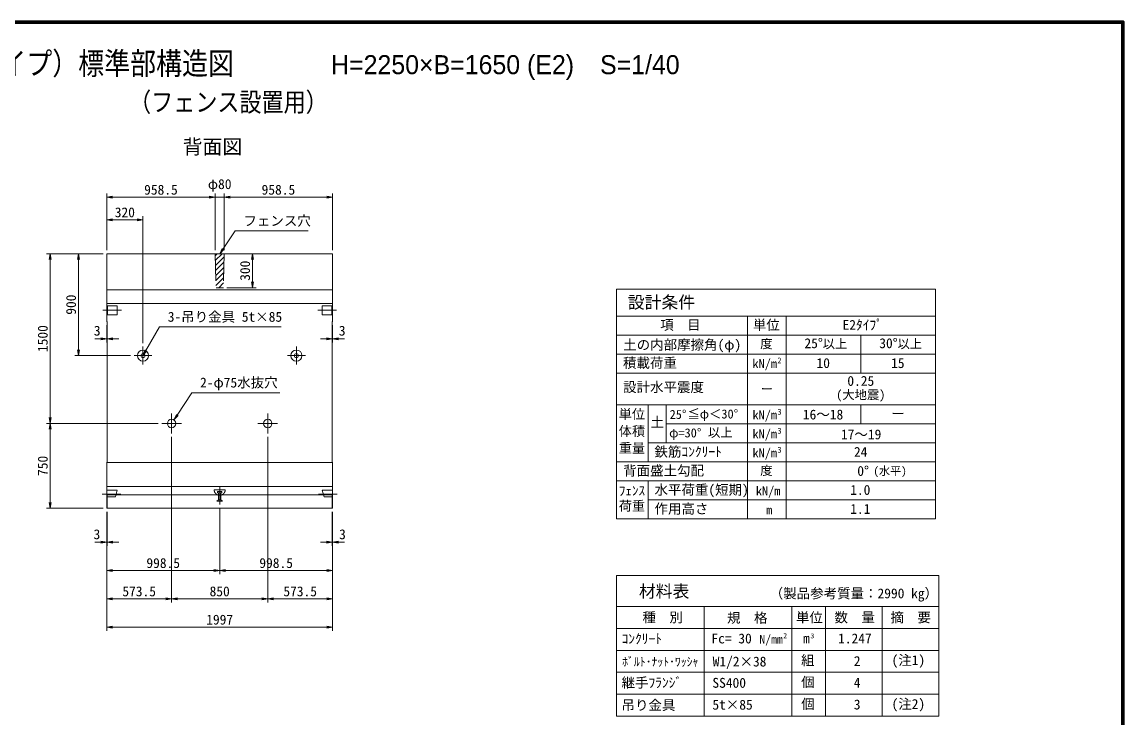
# Model space of a CAD drawing. Units: millimetres at full size, sheet at 1:40. Extents: x 124888 to 140688, y 10657 to 21690.
# Drawn here: x 130954 to 140688, y 15538 to 21690 of the extents above; entities that cross this region are included whole.
import ezdxf
from ezdxf.enums import TextEntityAlignment as Align

# ---------------------------------------------------------------- set-up
doc = ezdxf.new("R2010")
doc.units = ezdxf.units.MM
doc.header["$LTSCALE"] = 40
doc.linetypes.add('CHAIN', pattern=[18.5, 12, -1.5, 3.5, -1.5])
doc.linetypes.add('DASHED', pattern=[7.5, 6, -1.5])
for name, color, linetype, lineweight in [('01図枠', 1, 'Continuous', 70), ('0_2', 3, 'Continuous', 13), ('中心', 6, 'CHAIN', 9), ('外形線', 7, 'Continuous', 13), ('寸法', 2, 'Continuous', 9), ('細線', 4, 'Continuous', 9)]:
    doc.layers.add(name, color=color, linetype=linetype, lineweight=lineweight)
doc.layers.add('文字', color=7, linetype='Continuous')
doc.styles.add('ＭＳ ゴシック', font='')
doc.styles.add('ＭＳ Ｐゴシック', font='')
doc.styles.get('ＭＳ ゴシック').set_extended_font_data('MS Gothic')
doc.styles.get('ＭＳ Ｐゴシック').set_extended_font_data('MS PGothic')

# ---------------------------------------------------------------- blocks, each defined once
blk = doc.blocks.new('open_arrow')
at = {"color": 0, "linetype": 'Continuous', "lineweight": -2}
blk.add_lwpolyline([(7.5, 1.25), (0, 0), (7.5, -1.25)], dxfattribs=at)

msp = doc.modelspace()

# ---------------------------------------------------------------- hatches: boundary and pattern name
at = {"layer": '細線'}
h = msp.add_hatch(dxfattribs=at)
h.set_pattern_fill('USER', color=256, style=0, pattern_type=2)
h.set_pattern_definition([(45, (6979.75, 14457.51), (-22.45064, 22.45064), [])])
h.paths.add_polyline_path([(132741.35, 19641.75), (132661.35, 19641.75), (132668.85, 19341.75), (132733.85, 19341.75)])

# ---------------------------------------------------------------- linework, layer by layer
at = {"layer": '01図枠'}
msp.add_lwpolyline([(124887.54, 10809.99), (140687.54, 10809.99), (140687.54, 21689.99), (124887.54, 21689.99)], close=True, dxfattribs=at)
at = {"layer": '0_2'}
for centre in [(132022.85, 18741.75), (133379.85, 18741.75)]:
    msp.add_circle(centre, 49, dxfattribs=at)
at = {"layer": '中心'}
for p, q in [((131833.85, 19141.75), (131668.85, 19141.75)), ((133568.85, 19141.75), (133733.85, 19141.75)), ((132022.85, 18820.75), (132022.85, 18662.75)), ((133379.85, 18820.75), (133379.85, 18662.75)), ((132101.85, 18741.75), (131943.85, 18741.75)), ((133300.85, 18741.75), (133458.85, 18741.75)), ((132276.35, 18054.25), (132276.35, 18229.25)), ((133126.35, 18054.25), (133126.35, 18229.25)), ((132188.85, 18141.75), (132363.85, 18141.75)), ((133038.85, 18141.75), (133213.85, 18141.75)), ((132701.35, 17585.87), (132701.35, 17425.87)), ((131827.85, 17517.87), (131662.85, 17517.87)), ((133574.85, 17517.87), (133739.85, 17517.87))]:
    msp.add_line(p, q, dxfattribs=at)
at = {"layer": '外形線'}
for p, q in [((131702.85, 19641.75), (133699.85, 19641.75)), ((131702.85, 19641.75), (131702.85, 19041.75)), ((133699.85, 19641.75), (133699.85, 19041.75)), ((131705.85, 19038.75), (131702.85, 19041.75)), ((131705.85, 19038.75), (131705.85, 17799.75)), ((133696.85, 19038.75), (133699.85, 19041.75)), ((133696.85, 19038.75), (133696.85, 17799.75)), ((131705.85, 17799.75), (131702.85, 17796.75)), ((131702.85, 17796.75), (131702.85, 17391.75)), ((133696.85, 17799.75), (133699.85, 17796.75)), ((133699.85, 17796.75), (133699.85, 17391.75)), ((131702.85, 17511.75), (133699.85, 17511.75)), ((131702.85, 17391.75), (133699.85, 17391.75))]:
    msp.add_line(p, q, dxfattribs=at)
at = {"layer": '外形線', "linetype": 'DASHED'}
for p, q in [((132661.35, 19641.75), (132668.85, 19341.75)), ((132741.35, 19641.75), (132733.85, 19341.75)), ((132668.85, 19341.75), (132733.85, 19341.75))]:
    msp.add_line(p, q, dxfattribs=at)
at = {"layer": '外形線'}
for centre in [(132276.35, 18141.75), (133126.35, 18141.75)]:
    msp.add_circle(centre, 37.5, dxfattribs=at)
at = {"layer": '寸法'}
for p, q in [((131702.85, 19673.75), (131702.85, 20173.75)), ((132661.35, 19673.75), (132661.35, 20173.75)), ((132661.35, 19673.75), (132661.35, 20173.75)), ((132741.35, 19673.75), (132741.35, 20173.75)), ((132741.35, 19673.75), (132741.35, 20173.75)), ((133699.85, 19673.75), (133699.85, 20173.75)), ((131702.85, 20141.75), (132661.35, 20141.75)), ((132845.35, 20141.75), (132557.35, 20141.75)), ((133699.85, 20141.75), (132741.35, 20141.75)), ((131702.85, 19673.75), (131702.85, 19973.75)), ((132022.85, 18852.75), (132022.85, 19973.75)), ((132022.85, 19941.75), (131702.85, 19941.75)), ((131670.85, 19641.75), (131170.85, 19641.75)), ((131202.85, 18141.75), (131202.85, 19641.75)), ((131670.85, 19641.75), (131420.85, 19641.75)), ((131452.85, 19641.75), (131452.85, 18741.75)), ((132773.35, 19641.75), (133023.35, 19641.75)), ((132991.35, 19641.75), (132991.35, 19341.75)), ((132765.85, 19341.75), (133023.35, 19341.75)), ((131702.85, 19009.75), (131702.85, 18858.61)), ((131705.85, 19006.75), (131705.85, 18858.61)), ((133696.85, 19006.75), (133696.85, 18858.61)), ((133699.85, 19009.75), (133699.85, 18858.61)), ((131598.85, 18890.61), (131809.85, 18890.61)), ((133803.85, 18890.61), (133592.85, 18890.61)), ((131911.85, 18741.75), (131420.85, 18741.75)), ((132156.85, 18141.75), (131170.85, 18141.75)), ((132156.85, 18141.75), (131170.85, 18141.75)), ((131202.85, 17391.75), (131202.85, 18141.75)), ((132276.35, 18022.25), (132276.35, 16559.75)), ((132276.35, 18022.25), (132276.35, 16559.75)), ((133126.35, 18022.25), (133126.35, 16559.75)), ((133126.35, 18022.25), (133126.35, 16559.75)), ((131670.85, 17391.75), (131170.85, 17391.75)), ((131702.85, 17359.75), (131702.85, 16309.75)), ((131702.85, 17359.75), (131702.85, 16559.75)), ((131702.85, 17359.75), (131702.85, 17059.75)), ((131702.85, 17359.75), (131702.85, 16809.75)), ((131705.85, 17359.75), (131705.85, 17059.75)), ((132701.35, 17393.87), (132701.35, 16809.75)), ((132701.35, 17393.87), (132701.35, 16809.75)), ((133696.85, 17359.75), (133696.85, 17059.75)), ((133699.85, 17359.75), (133699.85, 16309.75)), ((133699.85, 17359.75), (133699.85, 16559.75)), ((133699.85, 17359.75), (133699.85, 17059.75)), ((133699.85, 17359.75), (133699.85, 16809.75)), ((131598.85, 17091.75), (131809.85, 17091.75)), ((133803.85, 17091.75), (133592.85, 17091.75)), ((131702.85, 16841.75), (132701.35, 16841.75)), ((132701.35, 16841.75), (133699.85, 16841.75)), ((131702.85, 16591.75), (132276.35, 16591.75)), ((132276.35, 16591.75), (133126.35, 16591.75)), ((133126.35, 16591.75), (133699.85, 16591.75)), ((131702.85, 16341.75), (133699.85, 16341.75))]:
    msp.add_line(p, q, dxfattribs=at)
at = {"layer": '寸法', "color": 3}
for p, q in [((136208.66, 17802.01), (136208.66, 19329.39)), ((136208.66, 19329.39), (139028.66, 19329.39)), ((139028.66, 17298.01), (139028.66, 19329.39)), ((136208.66, 17298.01), (136208.66, 19090.01)), ((136208.66, 19090.01), (139028.66, 19090.01)), ((137368.66, 17298.01), (137368.66, 19090.01)), ((137708.66, 17298.01), (137708.66, 19090.01)), ((136208.66, 18922.01), (139028.66, 18922.01)), ((138368.66, 18586.01), (138368.66, 18922.01)), ((136208.66, 18754.01), (139028.66, 18754.01)), ((136208.66, 18586.01), (139028.66, 18586.01)), ((136208.66, 18306.01), (139028.66, 18306.01)), ((136488.66, 17802.01), (136488.66, 18306.01)), ((136648.66, 17970.01), (136648.66, 18306.01)), ((138368.66, 18138.01), (138368.66, 18306.01)), ((136648.66, 18138.01), (139028.66, 18138.01)), ((136488.66, 17970.01), (139028.66, 17970.01)), ((136208.66, 17802.01), (139028.66, 17802.01)), ((136208.66, 17634.01), (139028.66, 17634.01)), ((136488.66, 17298.01), (136488.66, 17634.01)), ((136488.66, 17466.01), (139028.66, 17466.01)), ((136208.66, 17298.01), (139028.66, 17298.01)), ((136208.66, 15555.75), (136208.66, 16798.01)), ((136208.66, 16798.01), (139058.66, 16798.01)), ((139058.66, 15555.75), (139058.66, 16798.01)), ((136208.66, 16522.63), (139058.66, 16522.63)), ((136983.66, 15555.75), (136983.66, 16522.63)), ((137758.66, 15555.75), (137758.66, 16522.63)), ((138058.66, 15555.75), (138058.66, 16522.63)), ((138058.66, 15749.13), (138058.66, 16522.63)), ((138558.66, 15555.75), (138558.66, 16522.63)), ((136208.66, 16329.26), (139058.66, 16329.26)), ((136208.66, 16135.88), (139058.66, 16135.88)), ((136208.66, 15942.51), (139058.66, 15942.51)), ((136208.66, 15749.13), (139058.66, 15749.13)), ((136208.66, 15555.75), (139058.66, 15555.75))]:
    msp.add_line(p, q, dxfattribs=at)
at = {"layer": '寸法', "color": 3, "linetype": 'DASHED'}
for p, q in [((132652.3, 17555.87), (132750.4, 17555.87)), ((132683.35, 17540.87), (132719.35, 17540.87)), ((132683.35, 17528.87), (132683.35, 17540.87)), ((132719.35, 17528.87), (132683.35, 17528.87)), ((132691.3, 17528.87), (132691.3, 17467.53)), ((132711.33, 17528.87), (132711.33, 17467.53)), ((132719.35, 17540.87), (132719.35, 17528.87)), ((132676.3, 17455.87), (132691.3, 17467.53)), ((132726.33, 17455.87), (132676.3, 17455.87)), ((132691.3, 17467.53), (132711.33, 17467.53)), ((132711.33, 17467.53), (132726.33, 17455.87))]:
    msp.add_line(p, q, dxfattribs=at)
at = {"layer": '寸法'}
for points in [[(132701.35, 19641.75), (132730.75, 19684.64), (132839.3, 19843.05), (133482.92, 19843.05)], [(132022.85, 18741.75), (132049.05, 18786.67), (132170.28, 18994.55), (133246.34, 18994.55)], [(132297.05, 18173.02), (132325.74, 18216.39), (132456.11, 18413.41), (133233.75, 18413.41)]]:
    msp.add_lwpolyline(points, dxfattribs=at)
at = {"layer": '寸法', "color": 3}
for centre in [(132022.85, 18741.75), (133379.85, 18741.75)]:
    msp.add_circle(centre, 18, dxfattribs=at)
at = {"layer": '寸法', "color": 3, "linetype": 'DASHED'}
msp.add_arc((132701.35, 17555.87), 49.05, 180, 0, dxfattribs=at)
at = {"layer": '細線'}
for p, q in [((131702.85, 19321.75), (133699.85, 19321.75)), ((131702.85, 19201.75), (133699.85, 19201.75)), ((131708.85, 19101.75), (131708.85, 19181.75)), ((131793.85, 19181.75), (131708.85, 19181.75)), ((131793.85, 19101.75), (131793.85, 19181.75)), ((133608.85, 19101.75), (133608.85, 19181.75)), ((133608.85, 19181.75), (133693.85, 19181.75)), ((133693.85, 19101.75), (133693.85, 19181.75)), ((131793.85, 19101.75), (131708.85, 19101.75)), ((133608.85, 19101.75), (133693.85, 19101.75)), ((131702.85, 17796.75), (133699.85, 17796.75)), ((131702.85, 17585.01), (133699.85, 17585.01)), ((131705.85, 17391.75), (131705.85, 17511.75)), ((133696.85, 17391.75), (133696.85, 17511.75))]:
    msp.add_line(p, q, dxfattribs=at)
at = {"layer": '細線', "linetype": 'DASHED'}
for p, q in [((131702.85, 17492.87), (131702.85, 17552.87)), ((131702.85, 17552.87), (131793.85, 17552.87)), ((131778.85, 17492.87), (131793.85, 17552.87)), ((133623.85, 17492.87), (133608.85, 17552.87)), ((133699.85, 17552.87), (133608.85, 17552.87)), ((133699.85, 17492.87), (133699.85, 17552.87)), ((131702.85, 17492.87), (131778.85, 17492.87)), ((133699.85, 17492.87), (133623.85, 17492.87))]:
    msp.add_line(p, q, dxfattribs=at)

# ---------------------------------------------------------------- block references
at = {"layer": '寸法', "xscale": 6.93, "yscale": 6.93}
for p in [(131702.85, 20141.75), (132741.35, 20141.75), (132741.35, 20141.75), (131702.85, 19941.75), (131705.85, 18890.61), (133699.85, 18890.61), (131705.85, 17091.75), (133699.85, 17091.75), (131702.85, 16841.75), (132701.35, 16841.75), (131702.85, 16591.75), (132276.35, 16591.75), (133126.35, 16591.75), (131702.85, 16341.75)]:
    msp.add_blockref('open_arrow', p, dxfattribs=at)
for p, rotation in [((132661.35, 20141.75), 180), ((132661.35, 20141.75), 180), ((133699.85, 20141.75), 180), ((132022.85, 19941.75), 180), ((132701.35, 19641.75), 55.6), ((131202.85, 19641.75), 270), ((131452.85, 19641.75), 270), ((132991.35, 19641.75), 270), ((132991.35, 19341.75), 90), ((131702.85, 18890.61), 180), ((133696.85, 18890.61), 180), ((131452.85, 18741.75), 90), ((132022.85, 18741.75), 59.8), ((132297.05, 18173.02), 56.5), ((131202.85, 18141.75), 90), ((131202.85, 18141.75), 270), ((131202.85, 17391.75), 90), ((131702.85, 17091.75), 180), ((133696.85, 17091.75), 180), ((132701.35, 16841.75), 180), ((133699.85, 16841.75), 180), ((132276.35, 16591.75), 180), ((133126.35, 16591.75), 180), ((133699.85, 16591.75), 180), ((133699.85, 16341.75), 180)]:
    msp.add_blockref('open_arrow', p, dxfattribs=dict(at, rotation=rotation))

# ---------------------------------------------------------------- texts
at = {"layer": '寸法', "style": 'ＭＳ ゴシック'}
for s, p in [('958.5', (132182.1, 20207.75)), ('φ80', (132701.35, 20257.22)), ('958.5', (133220.6, 20207.75)), ('320', (131862.85, 20007.75)), ('3', (131618.47, 18962.05)), ('3', (133784.24, 18962.05)), ('3', (131616, 17162.18)), ('3', (133786.7, 17162.18)), ('998.5', (132202.1, 16907.75)), ('998.5', (133200.6, 16907.75)), ('573.5', (131989.6, 16657.75)), ('850', (132701.35, 16657.75)), ('573.5', (133413.1, 16657.75)), ('1997', (132701.35, 16407.75))]:
    msp.add_text(s, height=87.35, dxfattribs=at).set_placement(p, align=Align.MIDDLE_CENTER)
for s, p in [('フェンス穴', (132911.3, 19863.05)), ('3-吊り金具 5t×85', (132242.28, 19014.55)), ('2-φ75水抜穴', (132528.11, 18433.41))]:
    msp.add_text(s, height=87.35, dxfattribs=at).set_placement(p, align=Align.BOTTOM_LEFT)
for s, p in [('300', (132925.35, 19491.75)), ('900', (131386.85, 19191.75)), ('1500', (131136.85, 18891.75)), ('750', (131136.85, 17766.75))]:
    msp.add_text(s, height=87.35, rotation=90, dxfattribs=at).set_placement(p, align=Align.MIDDLE_CENTER)
at = {"layer": '寸法', "color": 3, "style": 'ＭＳ ゴシック'}
for s, height, p in [('設計条件', 109.2, (136309.63, 19125.26)), ('項\u3000目', 87.35, (136596.05, 18943.25)), ('単位', 87.35, (137415.25, 18943.25)), ('E2ﾀｲﾌﾟ', 87.35, (138208.27, 18943.25)), ('土の内部摩擦角(φ)', 87.35, (136268.98, 18767.38)), ('度', 79.75, (137480.45, 18782.32)), ('25°', 87.35, (137871.31, 18780.87)), ('以上', 79.75, (138032.3, 18782.32)), ('30°', 87.35, (138532.87, 18780.87)), ('以上', 79.75, (138693.85, 18782.32)), ('積載荷重', 87.35, (136267.08, 18607.38)), ('kN/m', 79.75, (137411.51, 18606.57)), ('2', 52.22, (137632.66, 18657.04)), ('10', 87.35, (137977.96, 18605.41)), ('15', 87.35, (138637.5, 18605.41)), ('設計水平震度', 87.35, (136267.94, 18393.07)), ('0.25', 87.35, (138250.66, 18448.02)), ('ー', 79.75, (137484.97, 18383.04)), ('(大地震)', 79.75, (138151.88, 18331.99)), ('土', 87.35, (136510.97, 18083.43)), ('25°', 79.75, (136679.42, 18157.73)), ('≦φ＜30°', 79.75, (136837.12, 18161.75)), ('kN/m', 79.75, (137411.94, 18153)), ('3', 52.22, (137633.08, 18203.47)), ('16～18', 87.35, (137857.36, 18150.62)), ('ー', 87.35, (138639.43, 18158.04)), ('以上', 79.75, (137018.56, 17998.32)), ('φ=30°', 79.75, (136674.93, 17994.63)), ('kN/m', 79.75, (137411.94, 17985)), ('3', 52.22, (137633.08, 18035.47)), ('17～19', 87.35, (138194.24, 17975.31)), ('鉄筋ｺﾝｸﾘｰﾄ', 87.35, (136545.68, 17821.93)), ('kN/m', 79.75, (137411.94, 17817)), ('3', 52.22, (137633.08, 17867.47)), ('24', 87.35, (138309.14, 17820.46)), ('背面盛土勾配', 87.35, (136268.66, 17655.25)), ('度', 79.75, (137480.45, 17662.32)), ('0°', 87.35, (138338.56, 17652.27)), ('(水平)', 72.16, (138480.89, 17663.78)), ('水平荷重(短期)', 87.35, (136545.68, 17485.93)), ('kN/m', 79.75, (137441.94, 17481)), ('1.0', 87.35, (138275.95, 17484.46)), ('作用高さ', 87.35, (136545.68, 17317.93)), ('1.1', 87.35, (138275.95, 17316.46)), ('m', 79.75, (137532.01, 17313)), ('材料表', 109.2, (136407.53, 16570.76)), ('種\u3000別', 87.35, (136438.94, 16357.92)), ('規\u3000格', 87.35, (137187.09, 16353.78)), ('単位', 87.35, (137796.29, 16356.98)), ('数\u3000量', 87.35, (138136.69, 16357.72)), ('摘\u3000要', 87.35, (138631.68, 16357.33)), ('ｺﾝｸﾘｰﾄ', 87.35, (136254.31, 16168.77)), ('Fc= 30', 87.35, (137049.08, 16171.19)), ('N/mm', 75.95, (137472.83, 16173.37)), ('2', 43.67, (137684.39, 16230.61)), ('m', 87.35, (137859.24, 16172.35)), ('3', 43.67, (137924.63, 16229.06)), ('ﾎﾞﾙﾄ･ﾅｯﾄ･ﾜｯｼｬ', 75.95, (136260.14, 15973.96)), ('W1/2×38', 87.35, (137059.85, 15967.28)), ('組', 87.35, (137841.34, 15978.97)), ('(注1)', 87.35, (138641.34, 15978.97)), ('継手ﾌﾗﾝｼﾞ', 87.35, (136254.09, 15780.71)), ('SS400', 87.35, (137057.64, 15779.17)), ('個 ', 87.35, (137842.67, 15785.6)), ('吊り金具', 87.35, (136254.09, 15582.01)), ('5t×85', 87.35, (137057.64, 15585.79)), ('個 ', 87.35, (137842.67, 15592.22)), ('(注2)', 87.35, (138641.34, 15592.22))]:
    msp.add_text(s, height=height, dxfattribs=at).set_placement(p, align=Align.BOTTOM_LEFT)
for s, p in [('単位', (136229.8, 18266.42)), ('体積', (136229.8, 18116.78)), ('重量', (136229.8, 17967.14)), ('ﾌｪﾝｽ', (136229.8, 17590.14)), ('荷重', (136229.8, 17455.47))]:
    msp.add_text(s, height=85.24, dxfattribs=at).set_placement(p, align=Align.TOP_LEFT)
for s, p in [('（製品参考質量：2990 kg）', (139052.61, 16569.65)), ('1.247', (138465.9, 16171.67)), ('2', (138367.37, 15971.95)), ('4', (138367.11, 15780.95)), ('3', (138367.11, 15587.57))]:
    msp.add_text(s, height=87.35, dxfattribs=at).set_placement(p, align=Align.BOTTOM_RIGHT)
at = {"layer": '文字', "style": 'ＭＳ Ｐゴシック', "width": 0.85}
for s, height, p in [(' KLウォール3型（Eタイプ）標準部構造図\u3000\u3000\u3000\u3000\u3000\u3000\u3000\u3000\u3000\u3000\u3000\u3000\u3000\u3000 \u3000\u3000\u3000\u3000', 197.9, (132787.54, 21165.77)), ('（フェンス設置用）', 168.3, (132778.69, 20847.73))]:
    msp.add_text(s, height=height, dxfattribs=at).set_placement(p, align=Align.BOTTOM_CENTER)
at = {"layer": '文字', "style": 'ＭＳ Ｐゴシック'}
msp.add_text('H=2250×B=1650 (E2)\u3000S=1/40', height=168.3, dxfattribs=at).set_placement((133686.44, 21178.44), align=Align.BOTTOM_LEFT)
msp.add_text(' 背面図 ', height=128.7, dxfattribs=at).set_placement((132637.51, 20485.14), align=Align.BOTTOM_CENTER)

doc.saveas('drawing.dxf')
